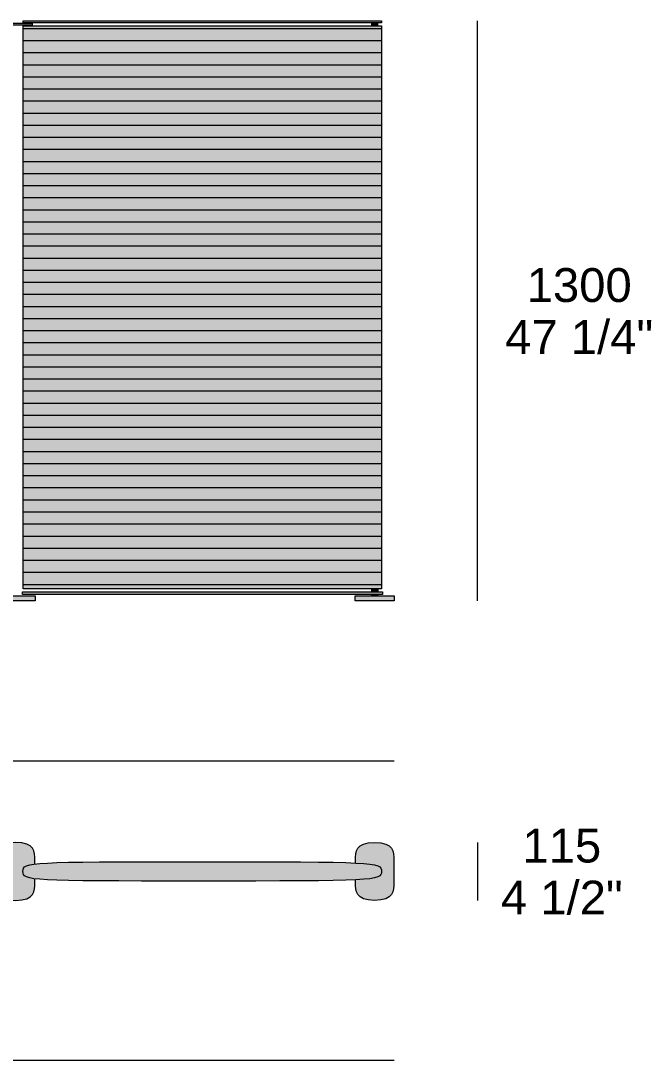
# Model space of a CAD drawing. Header units: millimetres. Extents: x -23380 to 52531, y -5628 to 1041.
# Drawn here: x 27553 to 28858, y -1709 to 441 of the extents above; entities that cross this region are included whole.
import ezdxf

# ---------------------------------------------------------------- set-up
doc = ezdxf.new("R2010")
doc.units = ezdxf.units.MM
for name, color, linetype, lineweight in [('dimensions', 7, 'Continuous', 5), ('drawing', 7, 'Continuous', 5), ('hatch', 9, 'Continuous', 5), ('ropes', 7, 'Continuous', 0)]:
    doc.layers.add(name, color=color, linetype=linetype, lineweight=lineweight)
doc.styles.add('Poliform mm', font='arial.ttf')
doc.styles.add('Poliform pollici', font='arial.ttf')

msp = doc.modelspace()

# ---------------------------------------------------------------- hatches: boundary and pattern name
at = {"layer": 'hatch'}
for points in [[(27536.5, 431.6), (27549.4, 431.6), (27577.1, 431.6), (27577.1, 435.7), (27508.4, 435.7), (27508.4, 431.6)], [(28300.2, 436.6), (28300.2, 440.9), (27558, 440.9), (27558, 436.6)], [(28300.2, -734.1), (28300.2, 430.7), (27558, 430.7), (27558, -734.1)], [(28279.8, 430.7), (28292.5, 430.7), (28292.5, 436.6), (28279.8, 436.6)], [(27583, -759.1), (27583, -749.1), (27502.3, -749.1), (27502.3, -759.1)], [(28301.9, -745.8), (28301.9, -740.7), (27557.1, -740.7), (27557.1, -745.8)], [(28292.5, -749.1), (28279.8, -749.1), (28245.5, -749.1), (28245.5, -759.1), (28326.2, -759.1), (28326.2, -749.1)], [(28279.8, -734.1), (28279.8, -740.7), (28292.5, -740.7), (28292.5, -734.1)], [(28279.8, -745.8), (28279.8, -749.1), (28292.5, -749.1), (28292.5, -745.8)], [(27502.8, -1334.1), (27502.8, -1345.7), (27502.9, -1348.9), (27503, -1350.5), (27503.1, -1352), (27503.2, -1353.6), (27503.3, -1354.4), (27503.4, -1355.2), (27503.6, -1356), (27503.7, -1356.8), (27503.9, -1357.5), (27504, -1358.3), (27504.2, -1359.1), (27504.4, -1359.8), (27504.7, -1360.6), (27504.9, -1361.3), (27505.2, -1362), (27505.5, -1362.8), (27505.8, -1363.5), (27506.2, -1364.2), (27506.3, -1364.5), (27506.5, -1364.9), (27506.7, -1365.2), (27506.9, -1365.6), (27507.1, -1365.9), (27507.3, -1366.2), (27507.6, -1366.6), (27507.8, -1366.9), (27508, -1367.2), (27508.3, -1367.5), (27508.5, -1367.9), (27508.8, -1368.2), (27509.1, -1368.5), (27509.3, -1368.8), (27509.6, -1369.1), (27509.9, -1369.4), (27510.2, -1369.7), (27510.5, -1370), (27510.8, -1370.3), (27511.2, -1370.6), (27511.5, -1370.9), (27511.8, -1371.2), (27512.2, -1371.4), (27512.5, -1371.7), (27512.9, -1372), (27513.3, -1372.2), (27513.7, -1372.5), (27514.1, -1372.8), (27514.5, -1373), (27514.9, -1373.3), (27515.3, -1373.5), (27515.8, -1373.7), (27516.7, -1374.2), (27517.6, -1374.6), (27518.6, -1375.1), (27519.6, -1375.5), (27520.7, -1375.9), (27521.8, -1376.2), (27523, -1376.6), (27524.2, -1376.9), (27525.4, -1377.2), (27526.7, -1377.5), (27528.1, -1377.7), (27529.5, -1377.9), (27530.9, -1378.1), (27532.4, -1378.3), (27534, -1378.5), (27535.6, -1378.6), (27537.3, -1378.7), (27539, -1378.7), (27542.6, -1378.8), (27546.2, -1378.7), (27547.9, -1378.7), (27549.6, -1378.6), (27551.2, -1378.5), (27552.8, -1378.3), (27554.3, -1378.1), (27555.7, -1377.9), (27557.1, -1377.7), (27558.5, -1377.5), (27559.8, -1377.2), (27561.1, -1376.9), (27562.3, -1376.6), (27563.4, -1376.2), (27564.5, -1375.9), (27565.6, -1375.5), (27566.6, -1375.1), (27567.6, -1374.6), (27568.6, -1374.2), (27569.5, -1373.7), (27569.9, -1373.5), (27570.3, -1373.3), (27570.7, -1373), (27571.1, -1372.8), (27571.5, -1372.5), (27571.9, -1372.2), (27572.3, -1372), (27572.7, -1371.7), (27573, -1371.4), (27573.4, -1371.2), (27573.7, -1370.9), (27574.1, -1370.6), (27574.4, -1370.3), (27574.7, -1370), (27575, -1369.7), (27575.3, -1369.4), (27575.6, -1369.1), (27575.9, -1368.8), (27576.2, -1368.5), (27576.4, -1368.2), (27576.7, -1367.9), (27576.9, -1367.5), (27577.2, -1367.2), (27577.4, -1366.9), (27577.6, -1366.6), (27577.9, -1366.2), (27578.1, -1365.9), (27578.3, -1365.6), (27578.5, -1365.2), (27578.7, -1364.9), (27578.9, -1364.5), (27579.1, -1364.2), (27579.4, -1363.5), (27579.7, -1362.8), (27580, -1362), (27580.3, -1361.3), (27580.5, -1360.6), (27580.8, -1359.8), (27581, -1359.1), (27581.2, -1358.3), (27581.4, -1357.5), (27581.5, -1356.8), (27581.6, -1356), (27581.8, -1355.2), (27581.9, -1354.4), (27582, -1353.6), (27582.1, -1352), (27582.2, -1350.5), (27582.3, -1348.9), (27582.4, -1345.7), (27582.4, -1334.1), (27578.4, -1333.6), (27574.9, -1333), (27573.3, -1332.6), (27571.7, -1332.3), (27570.3, -1332), (27569, -1331.6), (27567.8, -1331.2), (27566.7, -1330.9), (27566.1, -1330.7), (27565.6, -1330.5), (27565.1, -1330.3), (27564.7, -1330), (27564.2, -1329.8), (27563.8, -1329.6), (27563.4, -1329.4), (27563, -1329.2), (27562.6, -1329), (27562.2, -1328.7), (27561.9, -1328.5), (27561.6, -1328.3), (27561.3, -1328), (27561, -1327.8), (27560.8, -1327.7), (27560.7, -1327.6), (27560.6, -1327.4), (27560.4, -1327.3), (27560.3, -1327.2), (27560.2, -1327.1), (27560.1, -1326.9), (27560, -1326.8), (27559.8, -1326.7), (27559.7, -1326.6), (27559.6, -1326.4), (27559.5, -1326.3), (27559.4, -1326.2), (27559.3, -1326), (27559.3, -1325.9), (27559.2, -1325.8), (27559.1, -1325.6), (27559, -1325.5), (27558.9, -1325.4), (27558.8, -1325.2), (27558.8, -1325.1), (27558.7, -1324.9), (27558.6, -1324.8), (27558.6, -1324.6), (27558.5, -1324.5), (27558.5, -1324.4), (27558.3, -1324.1), (27558.2, -1323.8), (27558.1, -1323.5), (27558.1, -1323.2), (27558, -1322.9), (27557.9, -1322.6), (27557.9, -1322.2), (27557.8, -1321.9), (27557.8, -1321.6), (27557.7, -1321.3), (27557.7, -1320.9), (27557.7, -1320.3), (27557.6, -1319.6), (27557.6, -1318.9), (27557.6, -1318.1), (27557.7, -1317.5), (27557.7, -1316.8), (27557.7, -1316.4), (27557.8, -1316.1), (27557.8, -1315.8), (27557.9, -1315.5), (27557.9, -1315.2), (27558, -1314.8), (27558.1, -1314.5), (27558.1, -1314.2), (27558.2, -1313.9), (27558.3, -1313.6), (27558.5, -1313.3), (27558.5, -1313.2), (27558.6, -1313.1), (27558.6, -1312.9), (27558.7, -1312.8), (27558.8, -1312.6), (27558.8, -1312.5), (27558.9, -1312.4), (27559, -1312.2), (27559.1, -1312.1), (27559.2, -1311.9), (27559.3, -1311.8), (27559.3, -1311.7), (27559.4, -1311.5), (27559.5, -1311.4), (27559.6, -1311.3), (27559.7, -1311.2), (27559.8, -1311), (27560, -1310.9), (27560.1, -1310.8), (27560.2, -1310.6), (27560.3, -1310.5), (27560.4, -1310.4), (27560.6, -1310.3), (27560.7, -1310.1), (27560.8, -1310), (27561, -1309.9), (27561.3, -1309.7), (27561.6, -1309.4), (27561.9, -1309.2), (27562.2, -1309), (27562.6, -1308.7), (27563, -1308.5), (27563.4, -1308.3), (27563.8, -1308.1), (27564.2, -1307.9), (27564.7, -1307.7), (27565.1, -1307.5), (27565.6, -1307.3), (27566.1, -1307.1), (27566.7, -1306.9), (27567.8, -1306.5), (27569, -1306.1), (27570.3, -1305.8), (27571.7, -1305.4), (27573.3, -1305.1), (27574.9, -1304.8), (27578.4, -1304.1), (27582.4, -1303.6), (27582.4, -1295.6), (27582.4, -1292.4), (27582.3, -1289.2), (27582.2, -1287.6), (27582.1, -1285.9), (27582, -1284.3), (27581.8, -1282.7), (27581.6, -1282), (27581.5, -1281.2), (27581.4, -1280.4), (27581.2, -1279.6), (27581, -1278.8), (27580.8, -1278.1), (27580.5, -1277.3), (27580.3, -1276.6), (27580, -1275.8), (27579.7, -1275.1), (27579.4, -1274.4), (27579.1, -1273.6), (27578.9, -1273.3), (27578.7, -1272.9), (27578.5, -1272.6), (27578.3, -1272.2), (27578.1, -1271.9), (27577.9, -1271.6), (27577.6, -1271.2), (27577.4, -1270.9), (27577.2, -1270.6), (27576.9, -1270.2), (27576.7, -1269.9), (27576.4, -1269.6), (27576.2, -1269.3), (27575.9, -1269), (27575.6, -1268.6), (27575.3, -1268.3), (27575, -1268), (27574.7, -1267.7), (27574.4, -1267.4), (27574.1, -1267.1), (27573.7, -1266.9), (27573.4, -1266.6), (27573, -1266.3), (27572.7, -1266), (27572.3, -1265.7), (27571.9, -1265.5), (27571.5, -1265.2), (27571.2, -1264.9), (27570.7, -1264.7), (27570.3, -1264.4), (27569.9, -1264.2), (27569.5, -1264), (27569, -1263.7), (27568.6, -1263.5), (27567.6, -1263), (27566.6, -1262.6), (27565.6, -1262.2), (27564.5, -1261.8), (27563.4, -1261.4), (27562.3, -1261.1), (27561.1, -1260.8), (27559.8, -1260.5), (27558.5, -1260.2), (27557.1, -1259.9), (27555.7, -1259.7), (27554.3, -1259.5), (27552.8, -1259.3), (27551.2, -1259.2), (27549.6, -1259), (27547.9, -1258.9), (27546.2, -1258.9), (27542.6, -1258.8), (27539, -1258.9), (27537.3, -1258.9), (27535.6, -1259), (27534, -1259.2), (27532.4, -1259.3), (27530.9, -1259.5), (27529.5, -1259.7), (27528.1, -1259.9), (27526.7, -1260.2), (27525.4, -1260.5), (27524.2, -1260.8), (27523, -1261.1), (27521.8, -1261.4), (27520.7, -1261.8), (27519.6, -1262.2), (27518.6, -1262.6), (27517.6, -1263), (27516.7, -1263.5), (27516.2, -1263.7), (27515.8, -1264), (27515.3, -1264.2), (27514.9, -1264.4), (27514.5, -1264.7), (27514.1, -1264.9), (27513.7, -1265.2), (27513.3, -1265.5), (27512.9, -1265.7), (27512.5, -1266), (27512.2, -1266.3), (27511.8, -1266.6), (27511.5, -1266.9), (27511.2, -1267.1), (27510.8, -1267.4), (27510.5, -1267.7), (27510.2, -1268), (27509.9, -1268.3), (27509.6, -1268.6), (27509.3, -1269), (27509.1, -1269.3), (27508.8, -1269.6), (27508.5, -1269.9), (27508.3, -1270.2), (27508, -1270.6), (27507.8, -1270.9), (27507.6, -1271.2), (27507.3, -1271.6), (27507.1, -1271.9), (27506.9, -1272.2), (27506.7, -1272.6), (27506.5, -1272.9), (27506.3, -1273.3), (27506.2, -1273.6), (27505.8, -1274.4), (27505.5, -1275.1), (27505.2, -1275.8), (27504.9, -1276.6), (27504.7, -1277.3), (27504.4, -1278.1), (27504.2, -1278.8), (27504, -1279.6), (27503.9, -1280.4), (27503.7, -1281.2), (27503.6, -1282), (27503.4, -1282.7), (27503.2, -1284.3), (27503.1, -1285.9), (27503, -1287.6), (27502.9, -1289.2), (27502.8, -1292.4), (27502.8, -1303.6), (27506.8, -1304.1), (27510.4, -1304.8), (27512, -1305.1), (27513.5, -1305.4), (27514.9, -1305.8), (27516.2, -1306.1), (27517.4, -1306.5), (27518.5, -1306.9), (27519.1, -1307.1), (27519.6, -1307.3), (27520.1, -1307.5), (27520.6, -1307.7), (27521, -1307.9), (27521.4, -1308.1), (27521.9, -1308.3), (27522.2, -1308.5), (27522.6, -1308.7), (27523, -1309), (27523.3, -1309.2), (27523.6, -1309.4), (27524, -1309.7), (27524.3, -1309.9), (27524.4, -1310), (27524.5, -1310.1), (27524.7, -1310.3), (27524.8, -1310.4), (27524.9, -1310.5), (27525, -1310.6), (27525.2, -1310.8), (27525.3, -1310.9), (27525.4, -1311), (27525.5, -1311.2), (27525.6, -1311.3), (27525.7, -1311.4), (27525.8, -1311.5), (27525.9, -1311.7), (27526, -1311.8), (27526.1, -1311.9), (27526.1, -1312.1), (27526.2, -1312.2), (27526.3, -1312.4), (27526.4, -1312.5), (27526.4, -1312.6), (27526.5, -1312.8), (27526.6, -1312.9), (27526.7, -1313.1), (27526.7, -1313.2), (27526.8, -1313.3), (27526.9, -1313.6), (27527, -1313.9), (27527.1, -1314.2), (27527.2, -1314.5), (27527.2, -1314.8), (27527.3, -1315.2), (27527.4, -1315.5), (27527.4, -1315.8), (27527.4, -1316.1), (27527.5, -1316.4), (27527.5, -1316.8), (27527.6, -1317.5), (27527.6, -1318.1), (27527.6, -1318.9), (27527.6, -1319.6), (27527.6, -1320.3), (27527.5, -1320.9), (27527.5, -1321.3), (27527.4, -1321.6), (27527.4, -1321.9), (27527.4, -1322.2), (27527.3, -1322.6), (27527.2, -1322.9), (27527.2, -1323.2), (27527.1, -1323.5), (27527, -1323.8), (27526.9, -1324.1), (27526.8, -1324.4), (27526.7, -1324.5), (27526.7, -1324.6), (27526.6, -1324.8), (27526.5, -1324.9), (27526.4, -1325.1), (27526.4, -1325.2), (27526.3, -1325.4), (27526.2, -1325.5), (27526.1, -1325.6), (27526.1, -1325.8), (27526, -1325.9), (27525.9, -1326), (27525.8, -1326.2), (27525.7, -1326.3), (27525.6, -1326.4), (27525.5, -1326.6), (27525.4, -1326.7), (27525.3, -1326.8), (27525.2, -1326.9), (27525, -1327.1), (27524.9, -1327.2), (27524.8, -1327.3), (27524.7, -1327.4), (27524.5, -1327.6), (27524.4, -1327.7), (27524.3, -1327.8), (27524, -1328), (27523.6, -1328.3), (27523.3, -1328.5), (27523, -1328.7), (27522.6, -1329), (27522.2, -1329.2), (27521.9, -1329.4), (27521.4, -1329.6), (27521, -1329.8), (27520.6, -1330), (27520.1, -1330.3), (27519.6, -1330.5), (27519.1, -1330.7), (27518.5, -1330.9), (27517.4, -1331.2), (27516.2, -1331.6), (27514.9, -1332), (27513.5, -1332.3), (27512, -1332.6), (27510.4, -1333), (27506.8, -1333.6)], [(28246, -1336.3), (28246, -1345.7), (28246.1, -1348.9), (28246.2, -1350.5), (28246.3, -1352), (28246.4, -1353.6), (28246.5, -1354.4), (28246.6, -1355.2), (28246.8, -1356), (28246.9, -1356.8), (28247.1, -1357.5), (28247.2, -1358.3), (28247.4, -1359.1), (28247.6, -1359.8), (28247.9, -1360.6), (28248.1, -1361.3), (28248.4, -1362), (28248.7, -1362.8), (28249, -1363.5), (28249.3, -1364.2), (28249.5, -1364.5), (28249.7, -1364.9), (28249.9, -1365.2), (28250.1, -1365.6), (28250.3, -1365.9), (28250.5, -1366.2), (28250.8, -1366.6), (28251, -1366.9), (28251.2, -1367.2), (28251.5, -1367.5), (28251.7, -1367.9), (28252, -1368.2), (28252.2, -1368.5), (28252.5, -1368.8), (28252.8, -1369.1), (28253.1, -1369.4), (28253.4, -1369.7), (28253.7, -1370), (28254, -1370.3), (28254.3, -1370.6), (28254.7, -1370.9), (28255, -1371.2), (28255.4, -1371.4), (28255.7, -1371.7), (28256.1, -1372), (28256.5, -1372.2), (28256.9, -1372.5), (28257.3, -1372.8), (28257.7, -1373), (28258.1, -1373.3), (28258.5, -1373.5), (28258.9, -1373.7), (28259.8, -1374.2), (28260.8, -1374.6), (28261.8, -1375.1), (28262.8, -1375.5), (28263.9, -1375.9), (28265, -1376.2), (28266.1, -1376.6), (28267.4, -1376.9), (28268.6, -1377.2), (28269.9, -1377.5), (28271.3, -1377.7), (28272.7, -1377.9), (28274.1, -1378.1), (28275.6, -1378.3), (28277.2, -1378.5), (28278.8, -1378.6), (28280.5, -1378.7), (28282.2, -1378.7), (28285.8, -1378.8), (28289.4, -1378.7), (28291.1, -1378.7), (28292.8, -1378.6), (28294.4, -1378.5), (28296, -1378.3), (28297.5, -1378.1), (28298.9, -1377.9), (28300.3, -1377.7), (28301.7, -1377.5), (28303, -1377.2), (28304.2, -1376.9), (28305.5, -1376.6), (28306.6, -1376.2), (28307.7, -1375.9), (28308.8, -1375.5), (28309.8, -1375.1), (28310.8, -1374.6), (28311.8, -1374.2), (28312.7, -1373.7), (28313.1, -1373.5), (28313.5, -1373.3), (28313.9, -1373), (28314.3, -1372.8), (28314.7, -1372.5), (28315.1, -1372.2), (28315.5, -1372), (28315.9, -1371.7), (28316.2, -1371.4), (28316.6, -1371.2), (28316.9, -1370.9), (28317.3, -1370.6), (28317.6, -1370.3), (28317.9, -1370), (28318.2, -1369.7), (28318.5, -1369.4), (28318.8, -1369.1), (28319.1, -1368.8), (28319.3, -1368.5), (28319.6, -1368.2), (28319.9, -1367.9), (28320.1, -1367.5), (28320.4, -1367.2), (28320.6, -1366.9), (28320.8, -1366.6), (28321.1, -1366.2), (28321.3, -1365.9), (28321.5, -1365.6), (28321.7, -1365.2), (28321.9, -1364.9), (28322.1, -1364.5), (28322.2, -1364.2), (28322.6, -1363.5), (28322.9, -1362.8), (28323.2, -1362), (28323.5, -1361.3), (28323.7, -1360.6), (28324, -1359.8), (28324.2, -1359.1), (28324.4, -1358.3), (28324.5, -1357.5), (28324.7, -1356.8), (28324.8, -1356), (28325, -1355.2), (28325.1, -1354.4), (28325.2, -1353.6), (28325.3, -1352), (28325.4, -1350.5), (28325.5, -1348.9), (28325.6, -1345.7), (28325.6, -1292.4), (28325.5, -1289.2), (28325.4, -1287.6), (28325.3, -1285.9), (28325.2, -1284.3), (28325, -1282.7), (28324.8, -1282), (28324.7, -1281.2), (28324.5, -1280.4), (28324.4, -1279.6), (28324.2, -1278.8), (28324, -1278.1), (28323.7, -1277.3), (28323.5, -1276.6), (28323.2, -1275.8), (28322.9, -1275.1), (28322.6, -1274.4), (28322.2, -1273.6), (28322.1, -1273.3), (28321.9, -1272.9), (28321.7, -1272.6), (28321.5, -1272.2), (28321.3, -1271.9), (28321.1, -1271.6), (28320.8, -1271.2), (28320.6, -1270.9), (28320.4, -1270.6), (28320.1, -1270.2), (28319.9, -1269.9), (28319.6, -1269.6), (28319.3, -1269.3), (28319.1, -1269), (28318.8, -1268.6), (28318.5, -1268.3), (28318.2, -1268), (28317.9, -1267.7), (28317.6, -1267.4), (28317.3, -1267.1), (28316.9, -1266.9), (28316.6, -1266.6), (28316.2, -1266.3), (28315.9, -1266), (28315.5, -1265.7), (28315.1, -1265.5), (28314.7, -1265.2), (28314.3, -1264.9), (28313.9, -1264.7), (28313.5, -1264.4), (28313.1, -1264.2), (28312.7, -1264), (28312.2, -1263.7), (28311.8, -1263.5), (28310.8, -1263), (28309.8, -1262.6), (28308.8, -1262.2), (28307.7, -1261.8), (28306.6, -1261.4), (28305.4, -1261.1), (28304.2, -1260.8), (28303, -1260.5), (28301.7, -1260.2), (28300.3, -1259.9), (28298.9, -1259.7), (28297.5, -1259.5), (28296, -1259.3), (28294.4, -1259.2), (28292.8, -1259), (28291.1, -1258.9), (28289.4, -1258.9), (28285.8, -1258.8), (28282.2, -1258.9), (28280.5, -1258.9), (28278.8, -1259), (28277.2, -1259.2), (28275.6, -1259.3), (28274.1, -1259.5), (28272.7, -1259.7), (28271.3, -1259.9), (28269.9, -1260.2), (28268.6, -1260.5), (28267.4, -1260.8), (28266.1, -1261.1), (28265, -1261.4), (28263.9, -1261.8), (28262.8, -1262.2), (28261.8, -1262.6), (28260.8, -1263), (28259.8, -1263.5), (28259.4, -1263.7), (28258.9, -1264), (28258.5, -1264.2), (28258.1, -1264.4), (28257.7, -1264.7), (28257.3, -1264.9), (28256.9, -1265.2), (28256.5, -1265.5), (28256.1, -1265.7), (28255.7, -1266), (28255.4, -1266.3), (28255, -1266.6), (28254.7, -1266.9), (28254.3, -1267.1), (28254, -1267.4), (28253.7, -1267.7), (28253.4, -1268), (28253.1, -1268.3), (28252.8, -1268.6), (28252.5, -1269), (28252.2, -1269.3), (28252, -1269.6), (28251.7, -1269.9), (28251.5, -1270.2), (28251.2, -1270.6), (28251, -1270.9), (28250.8, -1271.2), (28250.5, -1271.6), (28250.3, -1271.9), (28250.1, -1272.2), (28249.9, -1272.6), (28249.7, -1272.9), (28249.5, -1273.3), (28249.3, -1273.6), (28249, -1274.4), (28248.7, -1275.1), (28248.4, -1275.8), (28248.1, -1276.6), (28247.9, -1277.3), (28247.6, -1278.1), (28247.4, -1278.8), (28247.2, -1279.6), (28247.1, -1280.4), (28246.9, -1281.2), (28246.8, -1282), (28246.6, -1282.7), (28246.4, -1284.3), (28246.3, -1285.9), (28246.2, -1287.6), (28246.1, -1289.2), (28246, -1292.4), (28246, -1301.4), (28262.8, -1302.5), (28269.7, -1303.1), (28275.7, -1303.8), (28278.4, -1304.1), (28280.9, -1304.5), (28283.2, -1304.9), (28285.3, -1305.4), (28287.2, -1305.8), (28288.1, -1306.1), (28289, -1306.3), (28289.8, -1306.5), (28290.6, -1306.8), (28291.3, -1307), (28292, -1307.3), (28292.6, -1307.6), (28293.3, -1307.8), (28293.9, -1308.1), (28294.4, -1308.4), (28294.9, -1308.7), (28295.2, -1308.8), (28295.4, -1309), (28295.7, -1309.1), (28295.9, -1309.3), (28296.1, -1309.4), (28296.3, -1309.6), (28296.5, -1309.7), (28296.7, -1309.9), (28296.9, -1310.1), (28297.1, -1310.2), (28297.3, -1310.4), (28297.4, -1310.5), (28297.6, -1310.7), (28297.8, -1310.9), (28297.9, -1311), (28298.1, -1311.2), (28298.2, -1311.4), (28298.3, -1311.6), (28298.5, -1311.7), (28298.6, -1311.9), (28298.7, -1312.1), (28298.8, -1312.3), (28298.9, -1312.4), (28299, -1312.6), (28299.1, -1312.8), (28299.2, -1313), (28299.3, -1313.2), (28299.4, -1313.4), (28299.4, -1313.6), (28299.5, -1313.7), (28299.6, -1313.9), (28299.6, -1314.1), (28299.7, -1314.3), (28299.7, -1314.5), (28299.8, -1314.7), (28299.8, -1314.9), (28299.9, -1315.1), (28299.9, -1315.3), (28300, -1315.8), (28300, -1316.2), (28300.1, -1316.6), (28300.1, -1317), (28300.2, -1317.5), (28300.2, -1317.9), (28300.2, -1318.9), (28300.2, -1319.8), (28300.2, -1320.2), (28300.1, -1320.7), (28300.1, -1321.1), (28300, -1321.5), (28300, -1322), (28299.9, -1322.4), (28299.9, -1322.6), (28299.8, -1322.8), (28299.8, -1323), (28299.7, -1323.2), (28299.7, -1323.4), (28299.6, -1323.6), (28299.6, -1323.8), (28299.5, -1324), (28299.4, -1324.2), (28299.4, -1324.3), (28299.3, -1324.5), (28299.2, -1324.7), (28299.1, -1324.9), (28299, -1325.1), (28298.9, -1325.3), (28298.8, -1325.5), (28298.7, -1325.6), (28298.6, -1325.8), (28298.5, -1326), (28298.3, -1326.2), (28298.2, -1326.3), (28298.1, -1326.5), (28297.9, -1326.7), (28297.8, -1326.8), (28297.6, -1327), (28297.4, -1327.2), (28297.3, -1327.3), (28297.1, -1327.5), (28296.9, -1327.6), (28296.7, -1327.8), (28296.5, -1328), (28296.3, -1328.1), (28296.1, -1328.3), (28295.9, -1328.4), (28295.7, -1328.6), (28295.4, -1328.7), (28295.2, -1328.9), (28294.9, -1329), (28294.4, -1329.3), (28293.9, -1329.6), (28293.3, -1329.9), (28292.6, -1330.1), (28292, -1330.4), (28291.3, -1330.7), (28290.6, -1330.9), (28289.8, -1331.2), (28289, -1331.4), (28288.1, -1331.6), (28287.2, -1331.9), (28285.3, -1332.3), (28283.2, -1332.8), (28280.9, -1333.2), (28278.4, -1333.6), (28275.7, -1333.9), (28269.7, -1334.6), (28262.8, -1335.3)], [(28300.2, -1318.9), (28300.2, -1317.9), (28300.2, -1317.5), (28300.1, -1317), (28300.1, -1316.6), (28300, -1316.2), (28300, -1315.8), (28299.9, -1315.3), (28299.9, -1315.1), (28299.8, -1314.9), (28299.8, -1314.7), (28299.7, -1314.5), (28299.7, -1314.3), (28299.6, -1314.1), (28299.6, -1313.9), (28299.5, -1313.7), (28299.4, -1313.6), (28299.4, -1313.4), (28299.3, -1313.2), (28299.2, -1313), (28299.1, -1312.8), (28299, -1312.6), (28298.9, -1312.4), (28298.8, -1312.3), (28298.7, -1312.1), (28298.6, -1311.9), (28298.5, -1311.7), (28298.3, -1311.6), (28298.2, -1311.4), (28298.1, -1311.2), (28297.9, -1311), (28297.8, -1310.9), (28297.6, -1310.7), (28297.4, -1310.5), (28297.3, -1310.4), (28297.1, -1310.2), (28296.9, -1310.1), (28296.7, -1309.9), (28296.5, -1309.7), (28296.3, -1309.6), (28296.1, -1309.4), (28295.9, -1309.3), (28295.7, -1309.1), (28295.4, -1309), (28295.2, -1308.8), (28294.9, -1308.7), (28294.4, -1308.4), (28293.9, -1308.1), (28293.3, -1307.8), (28292.6, -1307.6), (28292, -1307.3), (28291.3, -1307), (28290.6, -1306.8), (28289.8, -1306.5), (28289, -1306.3), (28288.1, -1306.1), (28287.2, -1305.8), (28285.3, -1305.4), (28283.2, -1304.9), (28280.9, -1304.5), (28278.4, -1304.1), (28275.7, -1303.8), (28269.7, -1303.1), (28262.8, -1302.5), (28246, -1301.4), (28199.4, -1300), (27684.1, -1299.5), (27620.1, -1300.9), (27598.4, -1302.1), (27589.8, -1302.8), (27582.4, -1303.6), (27578.4, -1304.1), (27574.9, -1304.8), (27573.3, -1305.1), (27571.7, -1305.4), (27570.3, -1305.8), (27569, -1306.1), (27567.8, -1306.5), (27566.7, -1306.9), (27566.1, -1307.1), (27565.6, -1307.3), (27565.1, -1307.5), (27564.7, -1307.7), (27564.2, -1307.9), (27563.8, -1308.1), (27563.4, -1308.3), (27563, -1308.5), (27562.6, -1308.7), (27562.2, -1309), (27561.9, -1309.2), (27561.6, -1309.4), (27561.3, -1309.7), (27561, -1309.9), (27560.8, -1310), (27560.7, -1310.1), (27560.6, -1310.3), (27560.4, -1310.4), (27560.3, -1310.5), (27560.2, -1310.6), (27560.1, -1310.8), (27560, -1310.9), (27559.8, -1311), (27559.7, -1311.2), (27559.6, -1311.3), (27559.5, -1311.4), (27559.4, -1311.5), (27559.3, -1311.7), (27559.3, -1311.8), (27559.2, -1311.9), (27559.1, -1312.1), (27559, -1312.2), (27558.9, -1312.4), (27558.8, -1312.5), (27558.8, -1312.6), (27558.7, -1312.8), (27558.6, -1312.9), (27558.6, -1313.1), (27558.5, -1313.2), (27558.5, -1313.3), (27558.3, -1313.6), (27558.2, -1313.9), (27558.1, -1314.2), (27558.1, -1314.5), (27558, -1314.8), (27557.9, -1315.2), (27557.9, -1315.5), (27557.8, -1315.8), (27557.8, -1316.1), (27557.7, -1316.4), (27557.7, -1316.8), (27557.7, -1317.5), (27557.6, -1318.1), (27557.6, -1318.9), (27557.6, -1319.6), (27557.7, -1320.3), (27557.7, -1320.9), (27557.7, -1321.3), (27557.8, -1321.6), (27557.8, -1321.9), (27557.9, -1322.2), (27557.9, -1322.6), (27558, -1322.9), (27558.1, -1323.2), (27558.1, -1323.5), (27558.2, -1323.8), (27558.3, -1324.1), (27558.5, -1324.4), (27558.5, -1324.5), (27558.6, -1324.6), (27558.6, -1324.8), (27558.7, -1324.9), (27558.8, -1325.1), (27558.8, -1325.2), (27558.9, -1325.4), (27559, -1325.5), (27559.1, -1325.6), (27559.2, -1325.8), (27559.3, -1325.9), (27559.3, -1326), (27559.4, -1326.2), (27559.5, -1326.3), (27559.6, -1326.4), (27559.7, -1326.6), (27559.8, -1326.7), (27560, -1326.8), (27560.1, -1326.9), (27560.2, -1327.1), (27560.3, -1327.2), (27560.4, -1327.3), (27560.6, -1327.4), (27560.7, -1327.6), (27560.8, -1327.7), (27561, -1327.8), (27561.3, -1328), (27561.6, -1328.3), (27561.9, -1328.5), (27562.2, -1328.7), (27562.6, -1329), (27563, -1329.2), (27563.4, -1329.4), (27563.8, -1329.6), (27564.2, -1329.8), (27564.7, -1330), (27565.1, -1330.3), (27565.6, -1330.5), (27566.1, -1330.7), (27566.7, -1330.9), (27567.8, -1331.2), (27569, -1331.6), (27570.3, -1332), (27571.7, -1332.3), (27573.3, -1332.6), (27574.9, -1333), (27578.4, -1333.6), (27582.4, -1334.1), (27589.8, -1334.9), (27598.4, -1335.7), (27620.1, -1336.8), (27684.1, -1338.2), (28199.4, -1337.7), (28246, -1336.3), (28262.8, -1335.3), (28269.7, -1334.6), (28275.7, -1333.9), (28278.4, -1333.6), (28280.9, -1333.2), (28283.2, -1332.8), (28285.3, -1332.3), (28287.2, -1331.9), (28288.1, -1331.6), (28289, -1331.4), (28289.8, -1331.2), (28290.6, -1330.9), (28291.3, -1330.7), (28292, -1330.4), (28292.6, -1330.1), (28293.3, -1329.9), (28293.9, -1329.6), (28294.4, -1329.3), (28294.9, -1329), (28295.2, -1328.9), (28295.4, -1328.7), (28295.7, -1328.6), (28295.9, -1328.4), (28296.1, -1328.3), (28296.3, -1328.1), (28296.5, -1328), (28296.7, -1327.8), (28296.9, -1327.6), (28297.1, -1327.5), (28297.3, -1327.3), (28297.4, -1327.2), (28297.6, -1327), (28297.8, -1326.8), (28297.9, -1326.7), (28298.1, -1326.5), (28298.2, -1326.3), (28298.3, -1326.2), (28298.5, -1326), (28298.6, -1325.8), (28298.7, -1325.6), (28298.8, -1325.5), (28298.9, -1325.3), (28299, -1325.1), (28299.1, -1324.9), (28299.2, -1324.7), (28299.3, -1324.5), (28299.4, -1324.3), (28299.4, -1324.2), (28299.5, -1324), (28299.6, -1323.8), (28299.6, -1323.6), (28299.7, -1323.4), (28299.7, -1323.2), (28299.8, -1323), (28299.8, -1322.8), (28299.9, -1322.6), (28299.9, -1322.4), (28300, -1322), (28300, -1321.5), (28300.1, -1321.1), (28300.1, -1320.7), (28300.2, -1320.2), (28300.2, -1319.8)]]:
    msp.add_hatch(color=256, dxfattribs=at).paths.add_polyline_path(points, flags=0)
at = {"layer": 'ropes', "lineweight": 0}
h = msp.add_hatch(dxfattribs=at)
h.set_pattern_fill('HATCH1', color=256, scale=200, style=0, pattern_type=2)
h.set_pattern_definition([(0, (0, 0), (0, 25), [])])
h.paths.add_polyline_path([(28300.2, -734.1), (28300.2, 430.7), (27558, 430.7), (27558, -734.1)], flags=0)

# ---------------------------------------------------------------- linework, layer by layer
at = {"layer": 'dimensions'}
for points in [[(28498.8, -759.1), (28498.8, 440.9)], [(24420.1, -1089.8), (28316.1, -1089.8)], [(24420.1, -1089.8), (28326.2, -1089.8)], [(28498.8, -1258.8), (28498.8, -1378.8)], [(24420.1, -1709.5), (28316.1, -1709.5)], [(24420.1, -1709.5), (28326.2, -1709.5)]]:
    msp.add_lwpolyline(points, dxfattribs=at)
at = {"layer": 'drawing'}
for points in [[(27577.1, 431.6), (27508.4, 431.6), (27508.4, 435.7), (27577.1, 435.7)], [(28300.2, 436.6), (27558, 436.6), (27558, 440.9), (28300.2, 440.9)], [(28300.2, -734.1), (27558, -734.1), (27558, 430.7), (28300.2, 430.7)], [(27583, -759.1), (27502.3, -759.1), (27502.3, -749.1), (27583, -749.1)], [(28301.9, -745.8), (27557.1, -745.8), (27557.1, -740.7), (28301.9, -740.7)], [(28326.2, -759.1), (28245.5, -759.1), (28245.5, -749.1), (28326.2, -749.1)]]:
    msp.add_lwpolyline(points, close=True, dxfattribs=at)
for points in [[(28279.8, 430.7), (28279.8, 436.6)], [(28292.5, 430.7), (28292.5, 436.6)], [(28279.8, -740.7), (28279.8, -734.1), (28292.5, -734.1), (28292.5, -740.7)], [(28292.5, -745.8), (28292.5, -749.1), (28279.8, -749.1), (28279.8, -745.8)]]:
    msp.add_lwpolyline(points, dxfattribs=at)
for points, knots in [([(27582.4, -1303.6), (27582.4, -1301), (27582.4, -1282.1), (27582.4, -1258.8), (27542.6, -1258.8), (27502.8, -1258.8), (27502.8, -1282.1), (27502.8, -1301), (27502.8, -1303.6)], [-77.412422, -77.412422, -77.412422, -77.412422, -66.520524, 0, 0, 0, 66.520524, 77.412422, 77.412422, 77.412422, 77.412422]), ([(28246, -1301.4), (28246, -1299.5), (28246, -1281.2), (28246, -1258.8), (28285.8, -1258.8), (28325.6, -1258.8), (28325.6, -1298.8), (28325.6, -1339.5), (28325.6, -1378.8), (28285.8, -1378.8), (28246, -1378.8), (28246, -1356.6), (28246, -1338.3), (28246, -1336.3)], [-74.403911, -74.403911, -74.403911, -74.403911, -66.520524, 0, 0, 0, 66.520524, 133.041049, 199.561573, 199.561573, 199.561573, 266.082097, 274.568529, 274.568529, 274.568529, 274.568529]), ([(28300.2, -1318.9), (28300.2, -1299), (28285.1, -1299), (27918.1, -1299), (27572.7, -1299), (27557.6, -1299), (27557.6, -1318.9), (27557.6, -1338.8), (27572.7, -1338.8), (27918.1, -1338.8), (28285.1, -1338.8), (28300.2, -1338.8), (28300.2, -1318.9)], [803.973004, 803.973004, 803.973004, 803.973004, 1205.959506, 1205.959506, 1205.959506, 1607.946008, 1607.946008, 1607.946008, 2009.93251, 2009.93251, 2009.93251, 2411.919012, 2411.919012, 2411.919012, 2411.919012]), ([(27502.8, -1334.1), (27502.8, -1336.9), (27502.8, -1355.7), (27502.8, -1378.8), (27542.6, -1378.8), (27582.4, -1378.8), (27582.4, -1355.7), (27582.4, -1336.9), (27582.4, -1334.1)], [121.516662, 121.516662, 121.516662, 121.516662, 133.041049, 199.561573, 199.561573, 199.561573, 266.082097, 277.606484, 277.606484, 277.606484, 277.606484])]:
    msp.add_open_spline(points, degree=3, knots=knots, dxfattribs=at)

# ---------------------------------------------------------------- texts
at = {"layer": 'dimensions', "char_height": 70, "attachment_point": 5}
for s, insert, width, style in [('1300', (28709.3, -106.3), 543.261, 'Poliform mm'), ('47 1/4"', (28709.3, -213.8), 738.043, 'Poliform pollici'), ('115', (28673.3, -1266), 436.739, 'Poliform mm'), ('4 1/2"', (28673.3, -1373.5), 630, 'Poliform pollici')]:
    msp.add_mtext(s, dxfattribs=dict(at, insert=insert, width=width, style=style))

doc.saveas('drawing.dxf')
